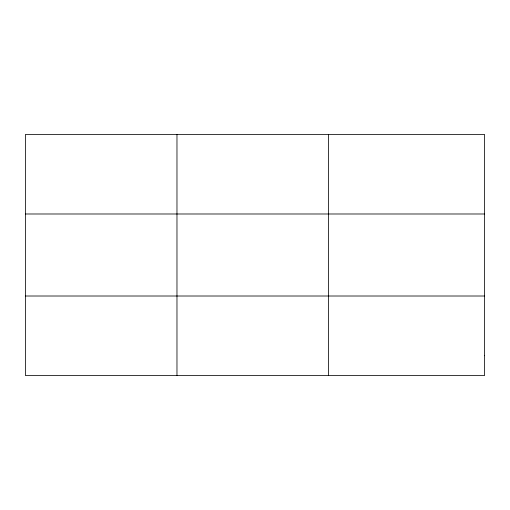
<?xml version="1.0" encoding="UTF-8"?>
<svg xmlns="http://www.w3.org/2000/svg" width="510" height="510" viewBox="0 0 510 510"><rect width="100%" height="100%" fill="white"/><g stroke="black" fill="none" stroke-linecap="round" stroke-linejoin="round"><path stroke-width="0.76" d="M176.97 134.391L176.97 375.609M328.44 134.391L328.44 375.609M25.5 213.99L484.5 213.99M25.5 296.01L484.5 296.01M484.5 355.712L484.5 375.609L25.5 375.609L25.5 134.391L484.5 134.391L484.5 355.712"/></g></svg>
